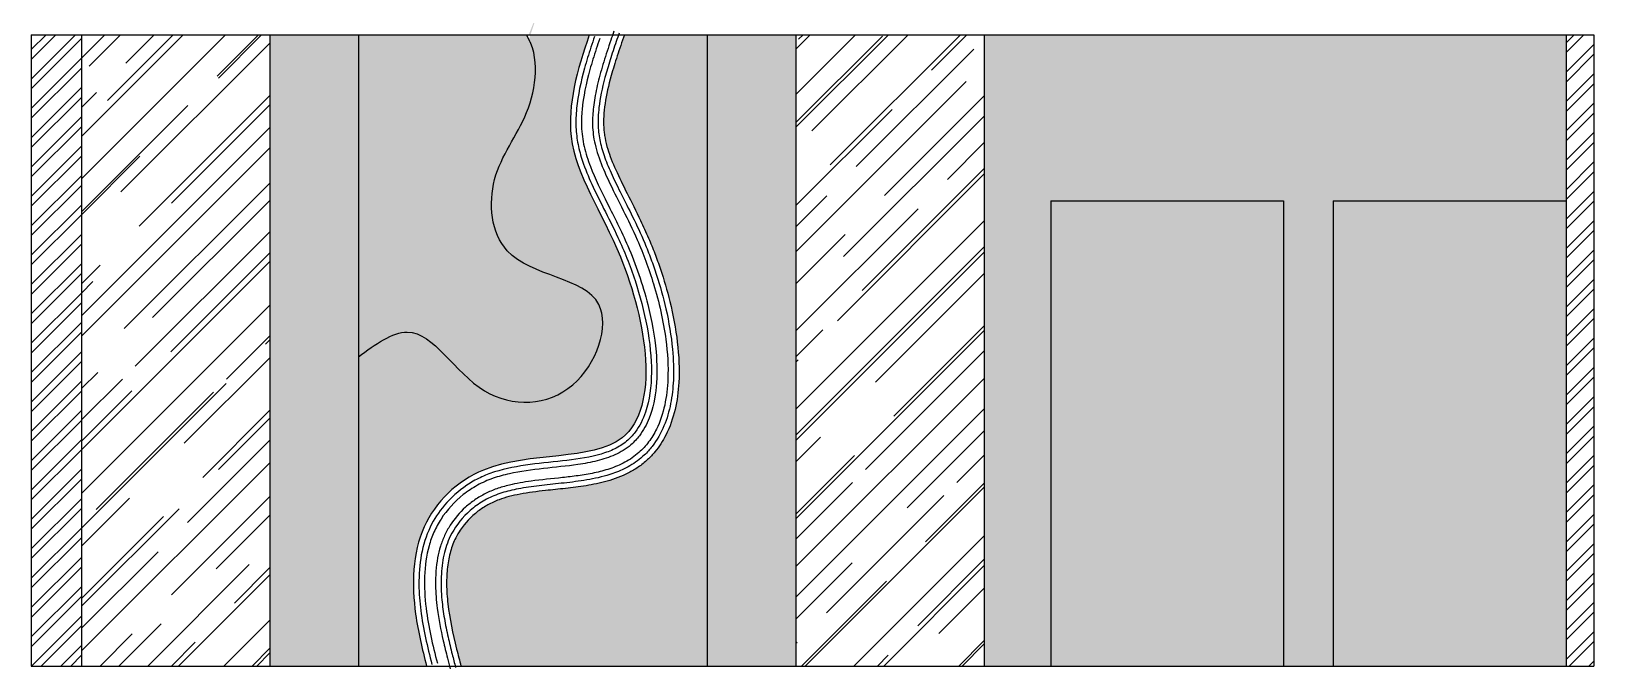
# Model space of a CAD drawing. Header units: inches. Extents: x 213 to 17763, y -4830 to 1802.
# Drawn here: x 6586.2 to 6868.2, y -2170 to -2054.9 of the extents above; entities that cross this region are included whole.
import ezdxf

# ---------------------------------------------------------------- set-up
doc = ezdxf.new("R2010")
doc.units = ezdxf.units.IN
doc.header["$MEASUREMENT"] = 0
doc.layers.add('IEL-HATCH-002', color=7, linetype='Continuous')

msp = doc.modelspace()

# ---------------------------------------------------------------- hatches: boundary and pattern name
at = {"layer": 'IEL-HATCH-002', "true_color": 0xf7abae, "transparency": 33554687}
h = msp.add_hatch(dxfattribs=at)
h.set_pattern_fill('ANSI32', color=241, scale=10)
h.set_pattern_definition([(45, (0, 0), (-2.651650429449553, 2.651650429449553), []), (45, (1.76776695, 0), (-2.651650429449553, 2.651650429449553), [])])
h.paths.add_polyline_path([(6595.244421179094, -2055.514813816957), (6586.185597649693, -2055.514813816957), (6586.185597649693, -2169.514813816957), (6595.244421179094, -2169.514813816957)])
h.paths.add_polyline_path([(6868.185597649696, -2055.514813816957), (6863.185597649682, -2055.514813816957), (6863.185597649682, -2169.514813816957), (6868.185597649696, -2169.514813816957)])
at = {"layer": 'IEL-HATCH-002', "transparency": 33554687}
h = msp.add_hatch(dxfattribs=at)
h.set_pattern_fill('AR-RROOF', color=33, scale=10, angle=45)
h.set_pattern_definition([(45, (0, 0), (8.485281374238571, 22.62741699796952), [150, -20, 50, -10]), (45, (5.868986283848345, 12.94005409571382), (-16.47558800164656, 2.333452377915608), [30, -3.3, 60, -7.5]), (45, (-2.474873734152917, 9.545941546018392), (32.03193718775061, 41.50716805565035), [80, -14, 40, -10])])
h.paths.add_polyline_path([(6611.244421179094, -2055.514813816957), (6595.244421179094, -2055.514813816957), (6595.244421179094, -2169.514813816957), (6611.244421179094, -2169.514813816957)])
h.paths.add_polyline_path([(6629.244421179094, -2055.514813816957), (6611.244421179094, -2055.514813816957), (6611.244421179094, -2169.514813816957), (6629.244421179094, -2169.514813816957)])
h.paths.add_polyline_path([(6742.185597649682, -2055.514813816957), (6724.185597649682, -2055.514813816957), (6724.185597649682, -2169.514813816957), (6742.185597649682, -2169.514813816957)])
h.paths.add_polyline_path([(6758.185597649682, -2055.514813816957), (6742.185597649682, -2055.514813816957), (6742.185597649682, -2169.514813816957), (6758.185597649682, -2169.514813816957)])
h = msp.add_hatch(color=256, dxfattribs=at)
h.dxf.hatch_style = 1
h.set_gradient(color1=(255, 255, 255), color2=(99, 100, 102), name='CYLINDER')
h.paths.add_polyline_path([(6645.244421179094, -2055.514813816957), (6629.244421179094, -2055.514813816957), (6629.244421179094, -2169.514813816957), (6645.244421179094, -2169.514813816957)])
h.paths.add_polyline_path([(6724.185597649682, -2055.514813816957), (6708.185597649682, -2055.514813816957), (6708.185597649682, -2169.514813816957), (6724.185597649682, -2169.514813816957)])
at = {"layer": 'IEL-HATCH-002', "true_color": 0xc9ad92, "transparency": 33554687}
h = msp.add_hatch(color=253, dxfattribs=at)
h.dxf.hatch_style = 1
edge = h.paths.add_edge_path()
edge.add_spline(control_points=[(6645.244421179094, -2113.657450725103), (6648.300545889808, -2111.414740213136), (6656.777344698466, -2105.194115207438), (6665.886357152, -2123.082600508696), (6685.632699411812, -2122.34518745002), (6693.741658078894, -2099.390640020884), (6669.830079958198, -2099.148343546359), (6668.209953197047, -2080.487501613122), (6676.813945644673, -2070.344007236084), (6678.022765589756, -2059.458230500608), (6675.580455885447, -2055.514813816957)], knot_values=[0, 0, 0, 0, 9.874439017728168, 27.38881453632748, 43.33764429168839, 58.61379611198719, 77.76605265246977, 90.83545120696472, 104.2479531330275, 118.2701302592277, 118.2701302592277, 118.2701302592277, 118.2701302592279], degree=3, periodic=0)
edge.add_line((6675.580455885447, -2055.514813816957), (6645.244421179094, -2055.514813816957))
edge.add_line((6645.244421179094, -2055.514813816957), (6645.244421179094, -2113.657450725103))
at = {"layer": 'IEL-HATCH-002', "true_color": 0xe6d9cc, "transparency": 33554687}
h = msp.add_hatch(color=254, dxfattribs=at)
h.dxf.hatch_style = 1
edge = h.paths.add_edge_path()
edge.add_spline(control_points=[(6657.541982224519, -2169.514813816947), (6656.749799677211, -2166.449038761111), (6654.775148572026, -2158.243191595336), (6655.008796182919, -2143.904199501543), (6669.68576054653, -2129.588749151143), (6701.660681637575, -2135.024569753281), (6695.516973132072, -2096.027076817931), (6680.760759285145, -2075.956048892958), (6684.712765147453, -2061.88352304722), (6686.896456741964, -2055.514813816957)], knot_values=[3.940948515036524, 3.940948515036524, 3.940948515036524, 3.940948515036524, 13.49128345328037, 29.33976394171717, 44.18664312547034, 69.85800512038838, 102.5020925206656, 125.9963196912331, 144.9031465644126, 144.9031465644126, 144.9031465644126, 144.9031465644126], degree=3, periodic=0)
edge.add_line((6686.896456741964, -2055.514813816957), (6675.580455885447, -2055.514813816957))
edge.add_spline(control_points=[(6675.580455885447, -2055.514813816957), (6678.022765589756, -2059.458230500608), (6676.813945644673, -2070.344007236084), (6668.209953197047, -2080.487501613122), (6669.830079958198, -2099.148343546359), (6693.741658078894, -2099.390640020884), (6685.632699411812, -2122.34518745002), (6665.886357152, -2123.082600508696), (6656.777344698466, -2105.194115207438), (6648.300545889808, -2111.414740213136), (6645.244421179094, -2113.657450725103)], knot_values=[0, 1.989519660128281e-13, 1.989519660128281e-13, 1.989519660128281e-13, 14.0221771262004, 27.43467905226318, 40.50407760675813, 59.65633414724071, 74.9324859675395, 90.88131572290041, 108.3956912414997, 118.2701302592279, 118.2701302592279, 118.2701302592279, 118.2701302592279], degree=3, periodic=0)
edge.add_line((6645.244421179094, -2113.657450725103), (6645.244421179094, -2169.514813816957))
edge.add_line((6645.244421179094, -2169.514813816957), (6657.541982224522, -2169.514813816957))
edge = h.paths.add_edge_path()
edge.add_line((6708.185597649682, -2055.514813816957), (6693.239443956895, -2055.514813816957))
edge.add_spline(control_points=[(6693.239443956895, -2055.514813816957), (6693.018576699823, -2056.158884218481), (6692.797709442751, -2056.802954620005), (6692.576842185678, -2057.447025021529), (6692.5752599279, -2057.451639039088), (6692.573677670122, -2057.456253056647), (6692.572095740724, -2057.460866733957)], knot_values=[1.950652654905946, 1.950652654905946, 1.950652654905946, 1.950652654905946, 3.926791769820659, 3.926791769820659, 3.926791769820659, 3.940948515036524, 3.940948515036524, 3.940948515036524, 3.940948515036524], degree=3, periodic=0)
edge.add_spline(control_points=[(6692.572095740724, -2057.460866733957), (6692.358750603479, -2058.083085159039), (6692.151378127754, -2058.699115033162), (6691.553015743385, -2060.526265803494), (6691.185907734632, -2061.7165708396), (6690.369014483336, -2064.655868705283), (6689.984875290277, -2066.355279327739), (6689.517588071936, -2069.513206716402), (6689.434913870956, -2070.968296765114), (6689.5301381981, -2072.612138607038), (6689.558758146203, -2072.930754714303), (6689.636016615922, -2073.557125574276), (6689.685539867684, -2073.872561095131), (6689.866850458137, -2074.831081900802), (6690.031526743073, -2075.486796885243), (6690.596239285881, -2077.332632819673), (6691.082361081998, -2078.572303894825), (6692.272300849511, -2081.234424710742), (6692.97523866636, -2082.655327341266), (6694.506774681456, -2085.703167087805), (6695.334803823032, -2087.330172564494), (6696.651813155171, -2090.09725509009), (6697.137444629635, -2091.156180294209), (6697.990861772931, -2093.142546315911), (6698.362531700842, -2094.055587788175), (6699.07189741377, -2095.9104218531), (6699.411438577739, -2096.854992666514), (6700.378259644437, -2099.728464665536), (6700.953939463751, -2101.696981107293), (6702.036279593926, -2106.120067820227), (6702.499949946338, -2108.584842644193), (6703.074191753829, -2113.483834617286), (6703.186917768606, -2115.917632151679), (6702.960247418187, -2119.951730032935), (6702.7503798734, -2121.577216804705), (6702.006095973818, -2124.768272224817), (6701.471071678058, -2126.337341095114), (6700.17118736147, -2128.880328852157), (6699.525265300911, -2129.888426262963), (6698.340970484262, -2131.318962816069), (6697.896643586041, -2131.792340677508), (6696.894158909553, -2132.725038005791), (6696.323275218637, -2133.181326884924), (6695.159272415806, -2133.982989078371), (6694.563592464074, -2134.333380880692), (6692.685908350777, -2135.298092549992), (6691.393359238464, -2135.764951399869), (6688.837684266924, -2136.487047185552), (6687.570825876917, -2136.742428444397), (6685.064873506533, -2137.15134887598), (6683.825070789107, -2137.303958202389), (6681.385980942619, -2137.576576879137), (6680.186744712261, -2137.696213639522), (6677.407584282166, -2138.004437158574), (6675.860138759714, -2138.202950152876), (6673.015946776049, -2138.733397632908), (6671.722594553099, -2139.065894626214), (6670.253696709504, -2139.609794986524), (6669.920007081448, -2139.747644468346), (6669.259194388261, -2140.050561450272), (6668.935236883145, -2140.21427262567), (6667.984924530043, -2140.740043739887), (6667.380105511374, -2141.136829166448), (6665.553543790265, -2142.536503769567), (6664.470130814062, -2143.694221239256), (6663.321003254647, -2145.409024198506), (6663.047483282323, -2145.876152670553), (6662.610544129168, -2146.739340202232), (6662.437065406264, -2147.130300662544), (6662.121334344321, -2147.949045361475), (6661.980332128631, -2148.374088410183), (6661.607239260935, -2149.696143456451), (6661.425317170763, -2150.640808404568), (6661.192930566005, -2152.633656534439), (6661.142650661142, -2153.681304433185), (6661.163336637675, -2155.909356097574), (6661.24224371575, -2157.093653179095), (6661.677476876581, -2160.960183822231), (6662.255523164344, -2163.65257017507), (6663.08403658342, -2166.973574274618), (6663.216230736556, -2167.491481944669), (6663.351180643537, -2168.013742956372)], knot_values=[3.940948515036524, 3.940948515036524, 3.940948515036524, 3.940948515036524, 5.850182109259793, 5.850182109259793, 9.66864929770633, 9.66864929770633, 15.57049209365287, 15.57049209365287, 21.4723348895994, 21.4723348895994, 22.9447525713573, 22.9447525713573, 24.41717025311519, 24.41717025311519, 27.36200561663097, 27.36200561663097, 32.39481612526824, 32.39481612526824, 37.4276266339055, 37.4276266339055, 42.46043714254276, 42.46043714254276, 45.38642241710784, 45.38642241710784, 47.72114015721603, 47.72114015721603, 50.05585789732422, 50.05585789732422, 54.72529337754059, 54.72529337754059, 60.43046258817422, 60.43046258817422, 66.13563179880785, 66.13563179880785, 70.06752943842902, 70.06752943842902, 73.99942707805019, 73.99942707805019, 76.72644345445583, 76.72644345445583, 78.16290288511607, 78.16290288511607, 79.73157388512635, 79.73157388512635, 81.30024488513664, 81.30024488513664, 84.6433363130663, 84.6433363130663, 87.98642774099596, 87.98642774099596, 91.32951916892563, 91.32951916892563, 94.6726105968553, 94.6726105968553, 99.31154781141414, 99.31154781141414, 103.950485025973, 103.950485025973, 105.4230497283246, 105.4230497283246, 106.8956144306763, 106.8956144306763, 109.8407438353795, 109.8407438353795, 116.3409632345601, 116.3409632345601, 118.6812677190188, 118.6812677190188, 120.5862426141215, 120.5862426141215, 122.4912175092242, 122.4912175092242, 126.3011672994296, 126.3011672994296, 130.1111170896351, 130.1111170896351, 134.1659125569213, 134.1659125569213, 143.2410551143083, 143.2410551143083, 144.9031465644126, 144.9031465644126, 144.9031465644126, 144.9031465644126], degree=3, periodic=0)
edge.add_spline(control_points=[(6663.351180643537, -2168.013742956372), (6663.352089209992, -2168.017259141352), (6663.35299790136, -2168.02077552366), (6663.353906592728, -2168.024291905969), (6663.482298433662, -2168.521132542965), (6663.610690274597, -2169.017973179961), (6663.739082115531, -2169.514813816957)], knot_values=[144.9031465644126, 144.9031465644126, 144.9031465644126, 144.9031465644126, 144.9143367947001, 144.9143367947001, 144.9143367947001, 146.4954393757833, 146.4954393757833, 146.4954393757833, 146.4954393757833], degree=3, periodic=0)
edge.add_line((6663.739082115531, -2169.514813816957), (6708.185597649682, -2169.514813816957))
edge.add_line((6708.185597649682, -2169.514813816957), (6708.185597649682, -2055.514813816957))
at = {"layer": 'IEL-HATCH-002', "true_color": 0xf5f0ea, "transparency": 33554687}
h = msp.add_hatch(color=7, dxfattribs=at)
h.dxf.hatch_style = 1
h.paths.add_polyline_path([(6863.185597649682, -2055.514813816957), (6758.185597649682, -2055.514813816957), (6758.185597649682, -2169.514813816957), (6770.185597649682, -2169.514813816957), (6770.185597649681, -2085.514813816957), (6812.185597649681, -2085.514813816957), (6812.185597649682, -2169.514813816957), (6821.185597649682, -2169.514813816957), (6821.185597649681, -2085.514813816957), (6863.185597649682, -2085.514813816957)])
at = {"layer": 'IEL-HATCH-002', "true_color": 0xad8771, "transparency": 33554687}
h = msp.add_hatch(color=23, dxfattribs=at)
h.dxf.hatch_style = 1
h.paths.add_polyline_path([(6812.185597649681, -2085.514813816957), (6770.185597649681, -2085.514813816957), (6770.185597649682, -2169.514813816957), (6812.185597649682, -2169.514813816957)])
h.paths.add_polyline_path([(6863.185597649682, -2085.514813816957), (6821.185597649681, -2085.514813816957), (6821.185597649682, -2169.514813816957), (6863.185597649682, -2169.514813816957)])

# ---------------------------------------------------------------- linework, layer by layer
for p, q in [((6586.185597649693, -2055.514813816957), (6586.185597649693, -2169.514813816957)), ((6586.185597649693, -2055.514813816957), (6868.185597649696, -2055.514813816957)), ((6595.244421179094, -2055.514813816957), (6595.244421179094, -2169.514813816957)), ((6629.244421179094, -2055.514813816957), (6629.244421179094, -2169.514813816957)), ((6645.244421179094, -2055.514813816957), (6645.244421179094, -2169.514813816957)), ((6708.185597649682, -2055.514813816957), (6708.185597649682, -2169.514813816957)), ((6724.185597649682, -2055.514813816957), (6724.185597649682, -2169.514813816957)), ((6758.185597649682, -2055.514813816957), (6758.185597649682, -2169.514813816957)), ((6863.185597649682, -2055.514813816957), (6863.185597649682, -2169.514813816957)), ((6868.185597649696, -2055.514813816957), (6868.185597649696, -2169.514813816957)), ((6770.185597649681, -2085.514813816957), (6770.185597649682, -2169.514813816957)), ((6770.185597649682, -2085.514813816957), (6812.185597649682, -2085.514813816957)), ((6812.185597649681, -2085.514813816957), (6812.185597649682, -2169.514813816957)), ((6821.185597649681, -2085.514813816957), (6821.185597649682, -2169.514813816957)), ((6821.185597649682, -2085.514813816957), (6863.185597649682, -2085.514813816957)), ((6586.185597649693, -2169.514813816957), (6868.185597649696, -2169.514813816957))]:
    msp.add_line(p, q)
for points, knots in [([(6645.244421179094, -2113.657450725103), (6648.300545889808, -2111.414740213136), (6656.777344698466, -2105.194115207438), (6665.886357152, -2123.082600508696), (6685.632699411812, -2122.34518745002), (6693.741658078894, -2099.390640020884), (6669.830079958198, -2099.148343546359), (6668.209953197047, -2080.487501613122), (6676.813945644673, -2070.344007236084), (6678.022765589756, -2059.458230500608), (6675.580455885447, -2055.514813816957)], [0, 0, 0, 0, 9.874439017728168, 27.38881453632748, 43.33764429168839, 58.61379611198719, 77.76605265246977, 90.83545120696472, 104.2479531330275, 118.2701302592277, 118.2701302592277, 118.2701302592277, 118.2701302592279]), ([(6686.896456741964, -2055.514813816957), (6684.712765147453, -2061.88352304722), (6680.760759285145, -2075.956048892958), (6695.516973132072, -2096.027076817931), (6701.660681637575, -2135.024569753281), (6669.68576054653, -2129.588749151143), (6655.008796182919, -2143.904199501543), (6654.775148572026, -2158.243191595336), (6656.749799677211, -2166.449038761111), (6657.541982224519, -2169.514813816947)], [3.940948515036511, 3.940948515036511, 3.940948515036511, 3.940948515036511, 22.84777538821598, 46.34200255878348, 78.9860899590607, 104.6574519539788, 119.5043311377319, 135.3528116261687, 144.9031465644126, 144.9031465644126, 144.9031465644126, 144.9031465644126]), ([(6693.239443956895, -2055.514813816957), (6693.018576699823, -2056.158884218481), (6692.797709442751, -2056.802954620005), (6692.576842185678, -2057.447025021529), (6692.5752599279, -2057.451639039088), (6692.573677670122, -2057.456253056647), (6692.572095740724, -2057.460866733957), (6692.358750603479, -2058.083085159039), (6692.151378127754, -2058.699115033162), (6691.553015743385, -2060.526265803494), (6691.185907734632, -2061.7165708396), (6690.369014483336, -2064.655868705283), (6689.984875290277, -2066.355279327739), (6689.517588071936, -2069.513206716402), (6689.434913870956, -2070.968296765114), (6689.5301381981, -2072.612138607038), (6689.558758146203, -2072.930754714303), (6689.636016615922, -2073.557125574276), (6689.685539867684, -2073.872561095131), (6689.866850458137, -2074.831081900802), (6690.031526743073, -2075.486796885243), (6690.596239285881, -2077.332632819673), (6691.082361081998, -2078.572303894825), (6692.272300849511, -2081.234424710742), (6692.97523866636, -2082.655327341266), (6694.506774681456, -2085.703167087805), (6695.334803823032, -2087.330172564494), (6696.651813155171, -2090.09725509009), (6697.137444629635, -2091.156180294209), (6697.990861772931, -2093.142546315911), (6698.362531700842, -2094.055587788175), (6699.07189741377, -2095.9104218531), (6699.411438577739, -2096.854992666514), (6700.378259644437, -2099.728464665536), (6700.953939463751, -2101.696981107293), (6702.036279593926, -2106.120067820227), (6702.499949946338, -2108.584842644193), (6703.074191753829, -2113.483834617286), (6703.186917768606, -2115.917632151679), (6702.960247418187, -2119.951730032935), (6702.7503798734, -2121.577216804705), (6702.006095973818, -2124.768272224817), (6701.471071678058, -2126.337341095114), (6700.17118736147, -2128.880328852157), (6699.525265300911, -2129.888426262963), (6698.340970484262, -2131.318962816069), (6697.896643586041, -2131.792340677508), (6696.894158909553, -2132.725038005791), (6696.323275218637, -2133.181326884924), (6695.159272415806, -2133.982989078371), (6694.563592464074, -2134.333380880692), (6692.685908350777, -2135.298092549992), (6691.393359238464, -2135.764951399869), (6688.837684266924, -2136.487047185552), (6687.570825876917, -2136.742428444397), (6685.064873506533, -2137.15134887598), (6683.825070789107, -2137.303958202389), (6681.385980942619, -2137.576576879137), (6680.186744712261, -2137.696213639522), (6677.407584282166, -2138.004437158574), (6675.860138759714, -2138.202950152876), (6673.015946776049, -2138.733397632908), (6671.722594553099, -2139.065894626214), (6670.253696709504, -2139.609794986524), (6669.920007081448, -2139.747644468346), (6669.259194388261, -2140.050561450272), (6668.935236883145, -2140.21427262567), (6667.984924530043, -2140.740043739887), (6667.380105511374, -2141.136829166448), (6665.553543790265, -2142.536503769567), (6664.470130814062, -2143.694221239256), (6663.321003254647, -2145.409024198506), (6663.047483282323, -2145.876152670553), (6662.610544129168, -2146.739340202232), (6662.437065406264, -2147.130300662544), (6662.121334344321, -2147.949045361475), (6661.980332128631, -2148.374088410183), (6661.607239260935, -2149.696143456451), (6661.425317170763, -2150.640808404568), (6661.192930566005, -2152.633656534439), (6661.142650661142, -2153.681304433185), (6661.163336637675, -2155.909356097574), (6661.24224371575, -2157.093653179095), (6661.677476876581, -2160.960183822231), (6662.255523164344, -2163.65257017507), (6663.08403658342, -2166.973574274618), (6663.216230736556, -2167.491481944669), (6663.351180643537, -2168.013742956372), (6663.352089209992, -2168.017259141352), (6663.35299790136, -2168.02077552366), (6663.353906592728, -2168.024291905969), (6663.482298433662, -2168.521132542965), (6663.610690274597, -2169.017973179961), (6663.739082115531, -2169.514813816957)], [1.950652654905946, 1.950652654905946, 1.950652654905946, 1.950652654905946, 3.926791769820659, 3.926791769820659, 3.926791769820659, 3.940948515036524, 3.940948515036524, 3.940948515036524, 5.850182109259793, 5.850182109259793, 9.66864929770633, 9.66864929770633, 15.57049209365287, 15.57049209365287, 21.4723348895994, 21.4723348895994, 22.9447525713573, 22.9447525713573, 24.41717025311519, 24.41717025311519, 27.36200561663097, 27.36200561663097, 32.39481612526824, 32.39481612526824, 37.4276266339055, 37.4276266339055, 42.46043714254276, 42.46043714254276, 45.38642241710784, 45.38642241710784, 47.72114015721603, 47.72114015721603, 50.05585789732422, 50.05585789732422, 54.72529337754059, 54.72529337754059, 60.43046258817422, 60.43046258817422, 66.13563179880785, 66.13563179880785, 70.06752943842902, 70.06752943842902, 73.99942707805019, 73.99942707805019, 76.72644345445583, 76.72644345445583, 78.16290288511607, 78.16290288511607, 79.73157388512635, 79.73157388512635, 81.30024488513664, 81.30024488513664, 84.6433363130663, 84.6433363130663, 87.98642774099596, 87.98642774099596, 91.32951916892563, 91.32951916892563, 94.6726105968553, 94.6726105968553, 99.31154781141414, 99.31154781141414, 103.950485025973, 103.950485025973, 105.4230497283246, 105.4230497283246, 106.8956144306763, 106.8956144306763, 109.8407438353795, 109.8407438353795, 116.3409632345601, 116.3409632345601, 118.6812677190188, 118.6812677190188, 120.5862426141215, 120.5862426141215, 122.4912175092242, 122.4912175092242, 126.3011672994296, 126.3011672994296, 130.1111170896351, 130.1111170896351, 134.1659125569213, 134.1659125569213, 143.2410551143083, 143.2410551143083, 144.9031465644126, 144.9031465644126, 144.9031465644126, 144.9143367947001, 144.9143367947001, 144.9143367947001, 146.4954393757833, 146.4954393757833, 146.4954393757833, 146.4954393757833])]:
    msp.add_open_spline(points, degree=3, knots=knots)
at = {"color": 2}
for points, knots in [([(6691.347590925703, -2054.866051835665), (6691.162639148332, -2055.405389205508), (6690.977933848327, -2055.943877223615), (6690.566931748313, -2057.142706045885), (6690.340360459444, -2057.8079449025), (6689.907928290644, -2059.119804281299), (6689.6997441224, -2059.770107713445), (6689.106019765175, -2061.701293160379), (6688.751399362814, -2062.963344583215), (6688.159543904473, -2065.417755829147), (6687.921520777947, -2066.609833973244), (6687.601425134961, -2068.828724811349), (6687.510478519036, -2069.85909127305), (6687.474641485784, -2071.484174426015), (6687.489461202769, -2072.103989519434), (6687.576447222407, -2073.257825187756), (6687.644087354761, -2073.794325337076), (6687.96242440453, -2075.606018571769), (6688.334826908421, -2076.898165252214), (6689.335812418157, -2079.60124000103), (6689.964472927772, -2081.011832311855), (6691.395402260909, -2083.986366984261), (6692.197163251692, -2085.552014284935), (6693.860643008164, -2088.880344379394), (6694.722512413992, -2090.64472870723), (6696.095533947826, -2093.777757558677), (6696.625383964566, -2095.080963203692), (6697.613467079247, -2097.750388024688), (6698.075094841561, -2099.119653593479), (6699.49458500162, -2103.798261002849), (6700.271217766789, -2107.201322099921), (6701.029981116333, -2112.972315862983), (6701.174554091562, -2115.362034591204), (6701.015624307768, -2119.287166264611), (6700.837031157219, -2120.85647064404), (6700.177720992728, -2123.898195194823), (6699.698646125626, -2125.365922020965), (6698.613986675127, -2127.554307398528), (6698.146301930993, -2128.327590667461), (6697.086615727312, -2129.737375140438), (6696.50403900642, -2130.37910175128), (6695.462175302774, -2131.304958300566), (6695.049525768428, -2131.62860327623), (6694.207621005461, -2132.211369101365), (6693.774948329998, -2132.474130244288), (6692.442157916395, -2133.195420338594), (6691.52439434235, -2133.575906384632), (6689.663909808877, -2134.198077073487), (6688.719890511779, -2134.442174789448), (6686.825209012651, -2134.843667068613), (6685.8698396748, -2135.001921438331), (6683.955713787651, -2135.273564700321), (6682.997172121153, -2135.385760447405), (6680.12923265251, -2135.700128805528), (6678.230293227646, -2135.880922057377), (6675.045163080757, -2136.316236829643), (6673.719144403059, -2136.542758616085), (6671.681706458624, -2137.028870174772), (6670.915982144485, -2137.248138329086), (6669.474548294207, -2137.754824322918), (6668.800576092686, -2138.042666287835), (6667.492783660519, -2138.70897426227), (6666.863265567721, -2139.084930476222), (6665.664589376491, -2139.912114736904), (6665.095270474091, -2140.363334368261), (6663.491560970115, -2141.813286547781), (6662.562618661287, -2142.908488477298), (6661.422960226314, -2144.677708836982), (6661.084807834538, -2145.291081826614), (6660.50223978056, -2146.551040924337), (6660.25509600738, -2147.202597365716), (6659.835978034059, -2148.564699920689), (6659.66537392905, -2149.272152317281), (6659.246195521579, -2151.563800127331), (6659.129962457992, -2153.229454879945), (6659.174786091236, -2156.30857259968), (6659.283041841335, -2157.703542333666), (6659.705481926625, -2161.042091448056), (6660.083196083977, -2162.980430049199), (6660.772965083262, -2165.98052594705), (6661.033746305147, -2167.029228441547), (6661.46905949937, -2168.728322491161), (6661.636872507544, -2169.373531766899), (6661.802692503362, -2170.015208930723)], [1.950652654905952, 1.950652654905952, 1.950652654905952, 1.950652654905952, 3.60544950655292, 3.60544950655292, 5.622530529845926, 5.622530529845926, 7.639611553138932, 7.639611553138932, 11.67377359972495, 11.67377359972495, 15.70793564631096, 15.70793564631096, 19.46199599890077, 19.46199599890077, 21.88046153424294, 21.88046153424294, 24.10812939019089, 24.10812939019089, 29.31016454853918, 29.31016454853918, 34.51219970688746, 34.51219970688746, 39.71423486523575, 39.71423486523575, 44.91627002358404, 44.91627002358404, 48.33782051041446, 48.33782051041446, 51.75937099724488, 51.75937099724488, 59.85372162319395, 59.85372162319395, 65.70090522207558, 65.70090522207558, 69.76276953236547, 69.76276953236547, 73.82463384265536, 73.82463384265536, 76.18180697017074, 76.18180697017074, 78.39853970369285, 78.39853970369285, 79.70843823654165, 79.70843823654165, 81.01833676939046, 81.01833676939046, 83.6753590881123, 83.6753590881123, 86.33238140683414, 86.33238140683414, 88.98940372555599, 88.98940372555599, 91.64642604427783, 91.64642604427783, 96.96047068172152, 96.96047068172152, 100.9884999745161, 100.9884999745161, 103.6074959658793, 103.6074959658793, 106.2264919572425, 106.2264919572425, 108.8454879486057, 108.8454879486057, 111.4644839399689, 111.4644839399689, 116.7024759226953, 116.7024759226953, 119.347433030368, 119.347433030368, 121.9923901380406, 121.9923901380406, 124.6373472457133, 124.6373472457133, 130.2917489533894, 130.2917489533894, 134.7958186052017, 134.7958186052017, 141.1010702297121, 141.1010702297121, 144.4501941796836, 144.4501941796836, 146.4954393757833, 146.4954393757833, 146.4954393757833, 146.4954393757833]), ([(6692.293517441299, -2055.190432826311), (6692.115665230815, -2055.709067168658), (6691.937813020332, -2056.227701511004), (6691.569002433358, -2057.303189050388), (6691.377546535447, -2057.863174314156), (6691.00920844821, -2058.969355418158), (6690.830679529429, -2059.5178453451), (6690.316235195913, -2061.147483755794), (6690.001258474169, -2062.212982757404), (6689.220114222443, -2065.152903884602), (6688.84470181833, -2066.965138309097), (6688.508961736285, -2069.834497595516), (6688.456425278388, -2070.954934914479), (6688.515335747141, -2072.492417675222), (6688.55317099545, -2072.95885618681), (6688.669311218277, -2073.875138768568), (6688.748874347343, -2074.336027059555), (6689.050775572835, -2075.738837669801), (6689.337037831186, -2076.701695614088), (6690.066786232526, -2078.714710590091), (6690.509325755487, -2079.764255681951), (6691.521798462775, -2081.966187374283), (6692.089688702155, -2083.117215578698), (6693.340782076669, -2085.612482021048), (6694.028354119941, -2086.96240861337), (6695.452555063209, -2089.881667026707), (6696.190663491378, -2091.457263844419), (6697.284983676165, -2094.055888232033), (6697.662216927996, -2095.005810479656), (6698.379860123752, -2096.936092217744), (6698.721882683238, -2097.919026292276), (6699.690014368386, -2100.906998214423), (6700.257959532348, -2102.951177018509), (6701.277274733694, -2107.438006643939), (6701.688817257524, -2109.88657274153), (6702.092560979278, -2114.187659003431), (6702.1557666757, -2116.051981818944), (6702.00797127385, -2119.317842064764), (6701.854089377088, -2120.73092890382), (6701.311227312485, -2123.497904808225), (6700.924298493173, -2124.854435450374), (6699.835070031915, -2127.464912305479), (6699.129970087593, -2128.725698058396), (6697.806523946238, -2130.417442884923), (6697.341178282738, -2130.933018590866), (6696.439141259856, -2131.788878746121), (6696.015049783947, -2132.144420299264), (6695.139022183938, -2132.795760058399), (6694.69002842278, -2133.088665611864), (6693.777692993473, -2133.619876766265), (6693.314610980039, -2133.857769089352), (6691.932711676636, -2134.494202976422), (6691.005499610066, -2134.824654296851), (6688.694537230307, -2135.501352913), (6687.313890004286, -2135.777020856564), (6684.5587208745, -2136.213791374496), (6683.186486849992, -2136.372685962765), (6680.477165354658, -2136.665817432895), (6679.141200380441, -2136.798756271881), (6676.553872659167, -2137.109313724058), (6675.304685432168, -2137.285081831961), (6673.045836811122, -2137.714914099422), (6672.030731465738, -2137.960209399168), (6670.6021636281, -2138.411145037207), (6670.131811946304, -2138.581126567903), (6669.235556225611, -2138.953050392314), (6668.800145302666, -2139.158675101759), (6667.95009852564, -2139.609497962122), (6667.536754525771, -2139.854186612381), (6666.336617516087, -2140.641136748706), (6665.589279448876, -2141.237081146372), (6663.615921009577, -2143.126138517928), (6662.561767130488, -2144.566592745462), (6661.562174558245, -2146.620130100793), (6661.340914678775, -2147.160279177848), (6660.953882862082, -2148.294260974059), (6660.789653518837, -2148.884843160262), (6660.383811504133, -2150.715188722201), (6660.226968250693, -2152.020315769731), (6660.119199483122, -2154.741947537921), (6660.16843670913, -2156.157952868436), (6660.401801692617, -2158.696706111111), (6660.552761811226, -2159.809561181987), (6660.930246586646, -2162.037533769817), (6661.156782426367, -2163.155546720329), (6661.640975671708, -2165.312085519654), (6661.894400225648, -2166.349134496371), (6662.36093292931, -2168.184879573444), (6662.567082619537, -2168.976344031586), (6662.770887309446, -2169.76501137384)], [1.950652654905952, 1.950652654905952, 1.950652654905952, 1.950652654905952, 3.541928403370965, 3.541928403370965, 5.250467378807915, 5.250467378807915, 6.959006354244865, 6.959006354244865, 10.37608430511876, 10.37608430511876, 16.62344351550359, 16.62344351550359, 21.00777753870953, 21.00777753870953, 23.01886982226928, 23.01886982226928, 25.02996210582903, 25.02996210582903, 29.05214667294853, 29.05214667294853, 33.07433124006803, 33.07433124006803, 37.09651580718754, 37.09651580718754, 41.36346601256731, 41.36346601256731, 45.81246657173769, 45.81246657173769, 48.25552577439778, 48.25552577439778, 50.69858497705786, 50.69858497705786, 55.58470338237803, 55.58470338237803, 61.34432496426773, 61.34432496426773, 65.83409425217202, 65.83409425217202, 69.35867525669114, 69.35867525669114, 72.88325626121026, 72.88325626121026, 76.40783726572938, 76.40783726572938, 78.05790272138167, 78.05790272138167, 79.3406995191763, 79.3406995191763, 80.62349631697091, 80.62349631697091, 81.90629311476553, 81.90629311476553, 84.43313625269278, 84.43313625269278, 88.18663910967507, 88.18663910967507, 91.94014196665736, 91.94014196665736, 95.69364482363966, 95.69364482363966, 99.44714768062195, 99.44714768062195, 102.8913848211672, 102.8913848211672, 104.7199467155939, 104.7199467155939, 106.5485086100206, 106.5485086100206, 108.3770705044474, 108.3770705044474, 112.0341942933008, 112.0341942933008, 118.9753677808194, 118.9753677808194, 121.3660438344057, 121.3660438344057, 123.7567198879921, 123.7567198879921, 128.5131197006212, 128.5131197006212, 133.2695195132504, 133.2695195132504, 136.9509363144132, 136.9509363144132, 140.6323531155759, 140.6323531155759, 143.9856527810447, 143.9856527810447, 146.4954393757833, 146.4954393757833, 146.4954393757833, 146.4954393757833]), ([(6687.842396575091, -2055.839155969791), (6687.623770681043, -2056.47677565606), (6687.409692954266, -2057.112579141267), (6686.787224277654, -2059.013002916889), (6686.398618661274, -2060.270656780491), (6685.360309951961, -2064.002674605135), (6684.838952535169, -2066.436013986511), (6684.496782167496, -2069.948858980059), (6684.455835023178, -2071.096940795999), (6684.54512876249, -2073.268661672009), (6684.667492536341, -2074.291408250011), (6685.070745151835, -2076.323027186763), (6685.348220835129, -2077.33132247796), (6686.608535600722, -2081.094741825575), (6687.987771789853, -2083.870210943641), (6690.335446060777, -2088.534829942335), (6691.219035715793, -2090.281460467867), (6692.635288431863, -2093.334481988362), (6693.183364205966, -2094.584593825073), (6694.219315358763, -2097.182828273811), (6694.707552081462, -2098.526085309539), (6696.056392793719, -2102.635729783035), (6696.801329574519, -2105.4817800053), (6697.833459255225, -2111.09677668811), (6698.123028932615, -2113.86565421299), (6698.092773097246, -2119.073171838783), (6697.775160771027, -2121.51354615716), (6696.595192051352, -2125.000622454695), (6695.979525537044, -2126.227836682709), (6694.71553385554, -2127.892697288645), (6694.198023977381, -2128.440929079825), (6692.969828590125, -2129.464340594896), (6692.24993500627, -2129.915599937922), (6690.713252733354, -2130.671033802822), (6689.894851202273, -2130.977154017555), (6687.134459524001, -2131.799902489283), (6685.041492546829, -2132.11888961832), (6680.691276597995, -2132.635702689172), (6678.433557020874, -2132.831630172429), (6673.99272745221, -2133.425642955382), (6671.810909788258, -2133.824137168751), (6668.890410367862, -2134.761688279938), (6668.022848506326, -2135.102079780988), (6666.355294944775, -2135.903310663615), (6665.555502115413, -2136.36111489038), (6663.275000441377, -2137.88621801623), (6661.913260444638, -2139.105365899805), (6659.728736368021, -2141.683735988494), (6658.862491814463, -2143.01134649875), (6657.427938604135, -2145.992500424183), (6656.910259748948, -2147.67606504958), (6656.262936546026, -2151.183851825637), (6656.134200274904, -2153.005556087663), (6656.16930990482, -2156.393927042235), (6656.290274128784, -2157.955508187611), (6656.907969136763, -2162.823252726289), (6657.676913061143, -2166.039854616678), (6658.510181961023, -2169.264635340185)], [3.940948515036524, 3.940948515036524, 3.940948515036524, 3.940948515036524, 5.844163102478944, 5.844163102478944, 9.650592277363781, 9.650592277363781, 17.26345062713346, 17.26345062713346, 21.07023626614353, 21.07023626614353, 24.63442667385422, 24.63442667385422, 28.1986170815649, 28.1986170815649, 37.89513896861233, 37.89513896861233, 43.35507958616746, 43.35507958616746, 46.91778795748442, 46.91778795748442, 50.48049632880139, 50.48049632880139, 57.60591307143532, 57.60591307143532, 64.70278761504579, 64.70278761504579, 71.79966215865626, 71.79966215865626, 76.23803391290085, 76.23803391290085, 78.74483314448986, 78.74483314448986, 81.54104915899308, 81.54104915899308, 84.33726517349629, 84.33726517349629, 90.55512835626475, 90.55512835626475, 96.7729915390332, 96.7729915390332, 102.9908547218017, 102.9908547218017, 105.7739724722292, 105.7739724722292, 108.5570902226567, 108.5570902226567, 114.1233257235117, 114.1233257235117, 119.0597615469889, 119.0597615469889, 124.6040590269829, 124.6040590269829, 130.1483565069769, 130.1483565069769, 134.8219301117401, 134.8219301117401, 144.9031465644126, 144.9031465644126, 144.9031465644126, 144.9031465644126]), ([(6688.788336408217, -2056.163498122624), (6688.570723942579, -2056.798162157606), (6688.357941448577, -2057.430149314617), (6687.740178058969, -2059.316294322256), (6687.355758698064, -2060.560887587206), (6686.31632108027, -2064.297993494058), (6685.801049759409, -2066.733529704208), (6685.495961297869, -2070.076127646857), (6685.461941787571, -2071.082461284897), (6685.540727331451, -2073.303699394655), (6685.700033896382, -2074.493169761171), (6686.247146188539, -2076.889903978548), (6686.629981143838, -2078.090988885044), (6687.919968047028, -2081.454801559587), (6689.004627870653, -2083.662297817831), (6691.37288012808, -2088.375165380696), (6692.655978689616, -2090.882626533798), (6694.557268987539, -2095.271437528292), (6695.230132712008, -2097.000704808571), (6696.445647730739, -2100.558691346019), (6696.99117825555, -2102.388194073808), (6698.171734382345, -2107.08196816247), (6698.69445170651, -2109.965406917675), (6699.140101057307, -2114.937197642999), (6699.169916018947, -2117.06071066877), (6698.803327153515, -2121.088974548909), (6698.406433321349, -2122.994135052748), (6697.267839713996, -2125.881547998083), (6696.685201454491, -2126.957433910719), (6695.492290101483, -2128.519918089342), (6694.976623318457, -2129.073942886159), (6693.971702134715, -2129.942187544189), (6693.510618080595, -2130.278005066868), (6692.551238761557, -2130.87572394382), (6692.051425357849, -2131.139243552938), (6690.512499404547, -2131.838917534726), (6689.429657430534, -2132.188304765449), (6687.188963467277, -2132.746815119333), (6686.029319534974, -2132.955026464263), (6682.811374972131, -2133.42285294332), (6680.703704118572, -2133.615056298652), (6676.522179578783, -2134.077729434149), (6674.449907451661, -2134.349217664309), (6671.470888636121, -2135.009527877364), (6670.474507490034, -2135.28252415588), (6668.537563001025, -2135.96527103776), (6667.598455810046, -2136.383928737582), (6665.805313352564, -2137.373134244512), (6664.955615470722, -2137.939140551832), (6662.574315688481, -2139.820149137962), (6661.211293926109, -2141.318191008836), (6659.65581605751, -2143.72386203929), (6659.230328006633, -2144.508092807839), (6658.511294594601, -2146.129725665468), (6658.214839515739, -2146.971453124338), (6657.495945419483, -2149.577186989725), (6657.244377130244, -2151.425122139995), (6657.101780025931, -2155.219805462155), (6657.210959670133, -2157.165750949624), (6657.847851139369, -2162.444227133362), (6658.624366067475, -2165.709385545195), (6659.478381697526, -2169.014456863423)], [3.940948515036524, 3.940948515036524, 3.940948515036524, 3.940948515036524, 5.845718667764579, 5.845718667764579, 9.65525897322069, 9.65525897322069, 17.45498654221928, 17.45498654221928, 20.93284108751106, 20.93284108751106, 25.34515243352833, 25.34515243352833, 29.7574637795456, 29.7574637795456, 37.47503559624596, 37.47503559624596, 45.19260741294632, 45.19260741294632, 49.7903388407908, 49.7903388407908, 54.38807026863527, 54.38807026863527, 61.49200030994278, 61.49200030994278, 67.04016791114132, 67.04016791114132, 72.58833551233987, 72.58833551233987, 76.26957253480005, 76.26957253480005, 78.55604582600682, 78.55604582600682, 80.2634710085856, 80.2634710085856, 81.97089619116437, 81.97089619116437, 85.37760010326477, 85.37760010326477, 88.78430401536517, 88.78430401536517, 94.64333880602857, 94.64333880602857, 100.502373596692, 100.502373596692, 103.608483587144, 103.608483587144, 106.8715211089391, 106.8715211089391, 110.1345586307342, 110.1345586307342, 116.6606336743244, 116.6606336743244, 119.6394267944394, 119.6394267944394, 122.6182199145545, 122.6182199145545, 128.5758061547846, 128.5758061547846, 134.5333923950147, 134.5333923950147, 144.9031465644126, 144.9031465644126, 144.9031465644126, 144.9031465644126])]:
    msp.add_open_spline(points, degree=3, knots=knots, dxfattribs=at)

doc.saveas('drawing.dxf')
